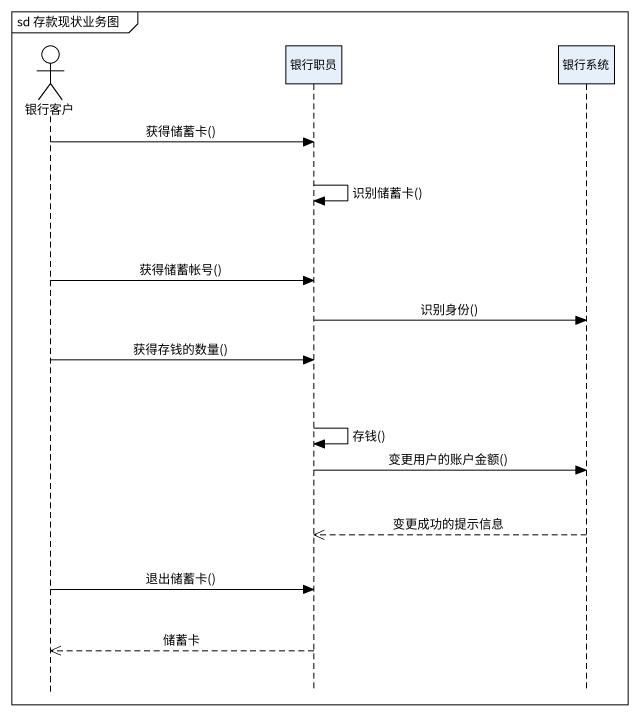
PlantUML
@startuml
mainframe sd 存款现状业务图
hide footbox
actor 银行客户
participant 银行职员
participant 银行系统

银行客户 -> 银行职员 : 获得储蓄卡()
银行职员 -> 银行职员 : 识别储蓄卡()
银行客户 -> 银行职员 : 获得储蓄帐号()
银行职员 -> 银行系统 : 识别身份()
银行客户 -> 银行职员 : 获得存钱的数量()
银行职员 -> 银行职员 : 存钱()
银行职员 -> 银行系统 : 变更用户的账户金额()
银行系统 -->> 银行职员 : 变更成功的提示信息
银行客户 -> 银行职员 : 退出储蓄卡()
银行职员 -->> 银行客户 : 储蓄卡
@enduml
